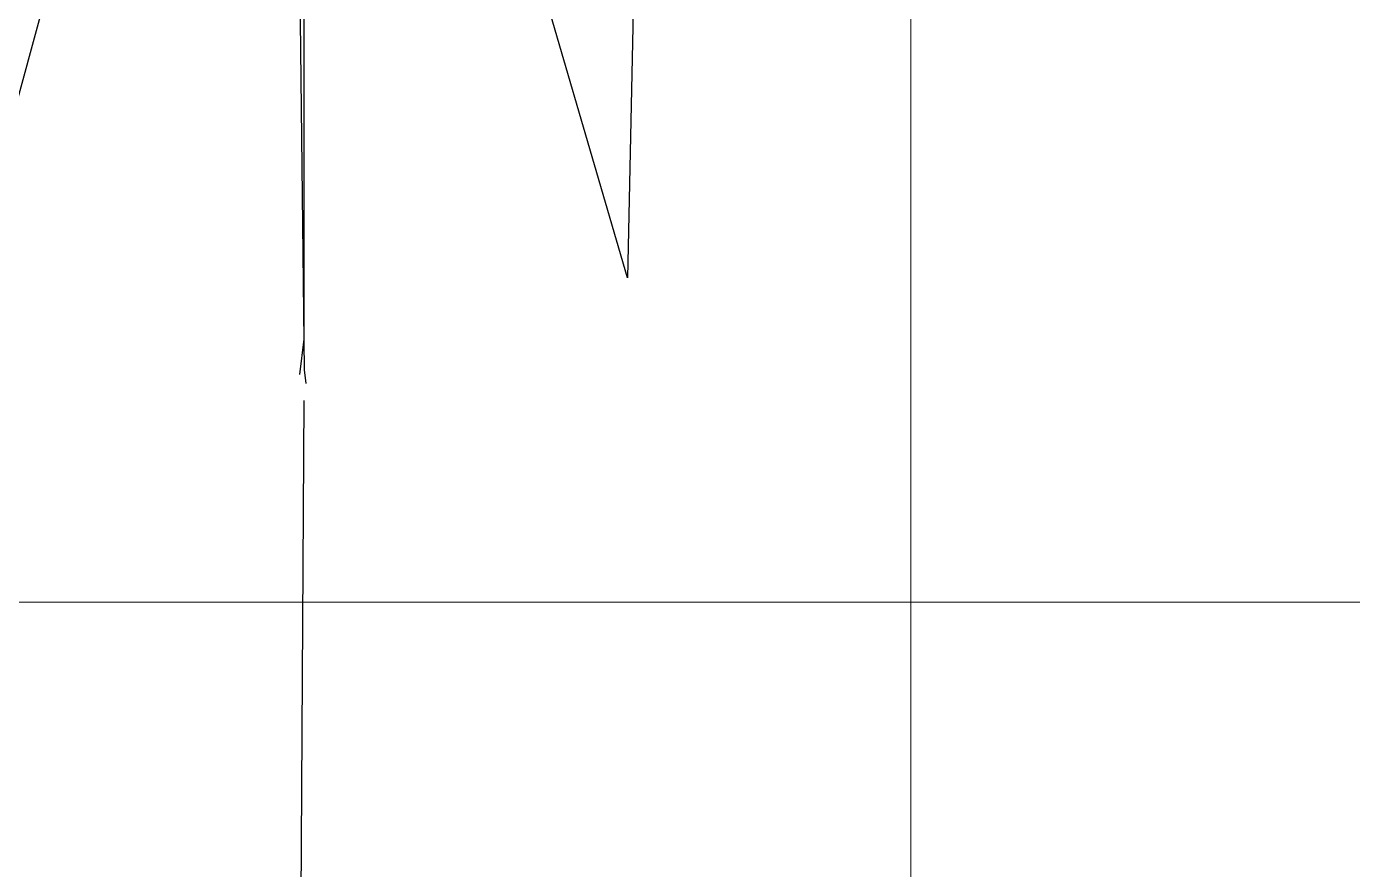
# Model space of a CAD drawing. Header units: millimetres. Extents: x 684983 to 685377, y 990360 to 990509.
# Drawn here: x 685186.8 to 685188.565, y 990445.682 to 990446.804 of the extents above; entities that cross this region are included whole.
import ezdxf

# ---------------------------------------------------------------- set-up
doc = ezdxf.new("R2010")
doc.units = ezdxf.units.MM
doc.layers.add('grid', color=8, linetype='Continuous', lineweight=9)
doc.layers.add('SYMBOLS', color=7, linetype='Continuous')

# ---------------------------------------------------------------- blocks, each defined once
blk = doc.blocks.new('A$C11072AF8')
at = {"color": 3}
blk.add_line((0.7527, 0.03), (0.7578, 0.8082), dxfattribs=at)
for points in [[(0.7538, 0.8315), (0.7578, 0.8627), (0.7578, 1.4423)], [(0.553, 1.2582), (0.4711, 0.9582)], [(1.0513, 1.2377), (1.0445, 0.9173), (0.9489, 1.2446)], [(0.751, 1.4287), (0.7578, 0.8354), (0.7591, 0.8234)]]:
    blk.add_lwpolyline(points, dxfattribs=at)
blk = doc.blocks.new('A$C0CA14312')
blk.add_blockref('A$C11072AF8', (0, 0))
blk = doc.blocks.new('CCONUT')
at = {"xscale": 0.6000000000000001, "yscale": 0.6000000000000001, "zscale": 0.6000000000000001}
blk.add_blockref('A$C0CA14312', (-0.45164, -0.018), dxfattribs=at)

msp = doc.modelspace()

# ---------------------------------------------------------------- linework, layer by layer
at = {"layer": 'grid'}
for p, q in [((685187.9771, 990509.1548), (685187.9771, 990370.8996)), ((685221.1591, 990446.0381), (685118.727, 990446.0381))]:
    msp.add_line(p, q, dxfattribs=at)

# ---------------------------------------------------------------- block references
at = {"layer": 'SYMBOLS', "ltscale": 10, "xscale": 2.5, "yscale": 2.5, "zscale": 2.5}
msp.add_blockref('CCONUT', (685187.1625, 990445.139, 98.452), dxfattribs=at)

doc.saveas('drawing.dxf')
